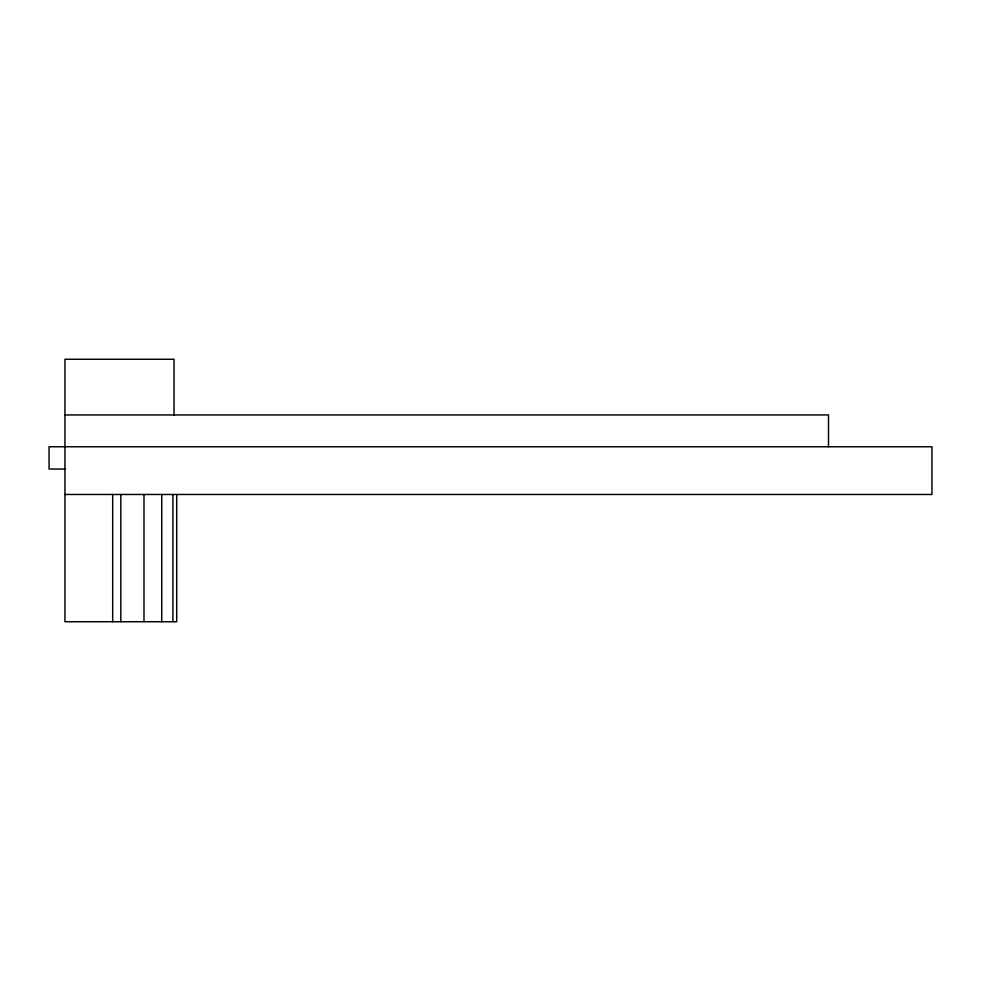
<?xml version="1.0" encoding="UTF-8"?>
<svg xmlns="http://www.w3.org/2000/svg" width="981" height="981" viewBox="0 0 981 981"><rect width="100%" height="100%" fill="white"/><g stroke="black" fill="none" stroke-linecap="round" stroke-linejoin="round"><path stroke-width="1.47" d="M64.954 414.938L828.504 414.938L828.504 446.76M64.954 469.028L49.05 469.028L49.05 446.76L931.95 446.76L931.95 494.473L64.954 494.473M176.715 494.473L176.715 621.733L64.954 621.733L64.954 359.267L174.029 359.267L174.029 414.938M172.914 494.473L172.914 621.733M161.742 494.473L161.742 621.733M143.986 494.473L143.986 621.733M120.835 494.473L120.835 621.733M112.68 494.473L112.68 621.733"/></g></svg>
